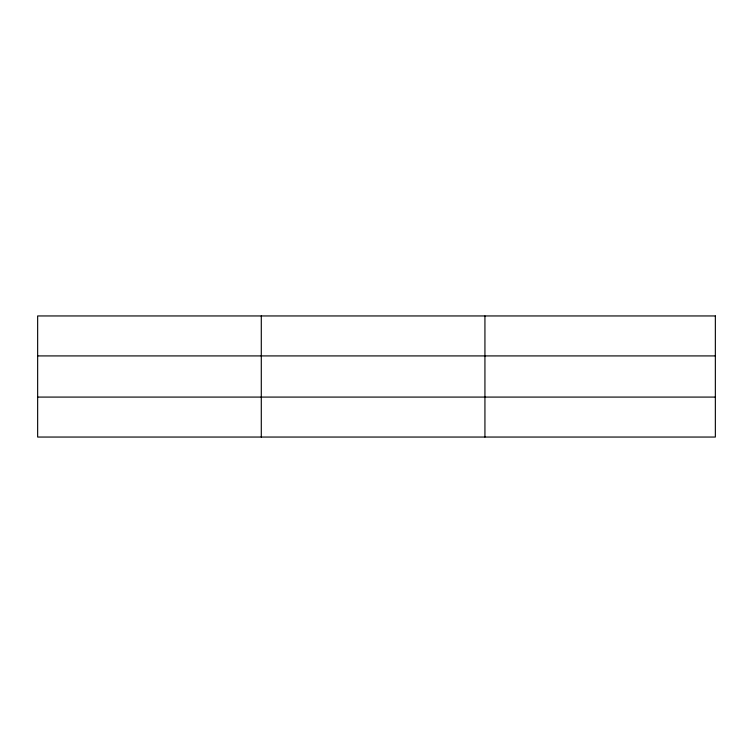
<?xml version="1.0" encoding="UTF-8"?>
<svg xmlns="http://www.w3.org/2000/svg" width="753" height="753" viewBox="0 0 753 753"><rect width="100%" height="100%" fill="white"/><g stroke="black" fill="none" stroke-linecap="round" stroke-linejoin="round"><path stroke-width="1.13" d="M261.291 315.949L261.291 437.051M484.932 315.949L484.932 437.051M37.65 355.915L715.35 355.915M37.65 397.085L715.35 397.085M715.35 315.949L715.35 437.051L37.65 437.051L37.65 315.949L715.35 315.949"/></g></svg>
